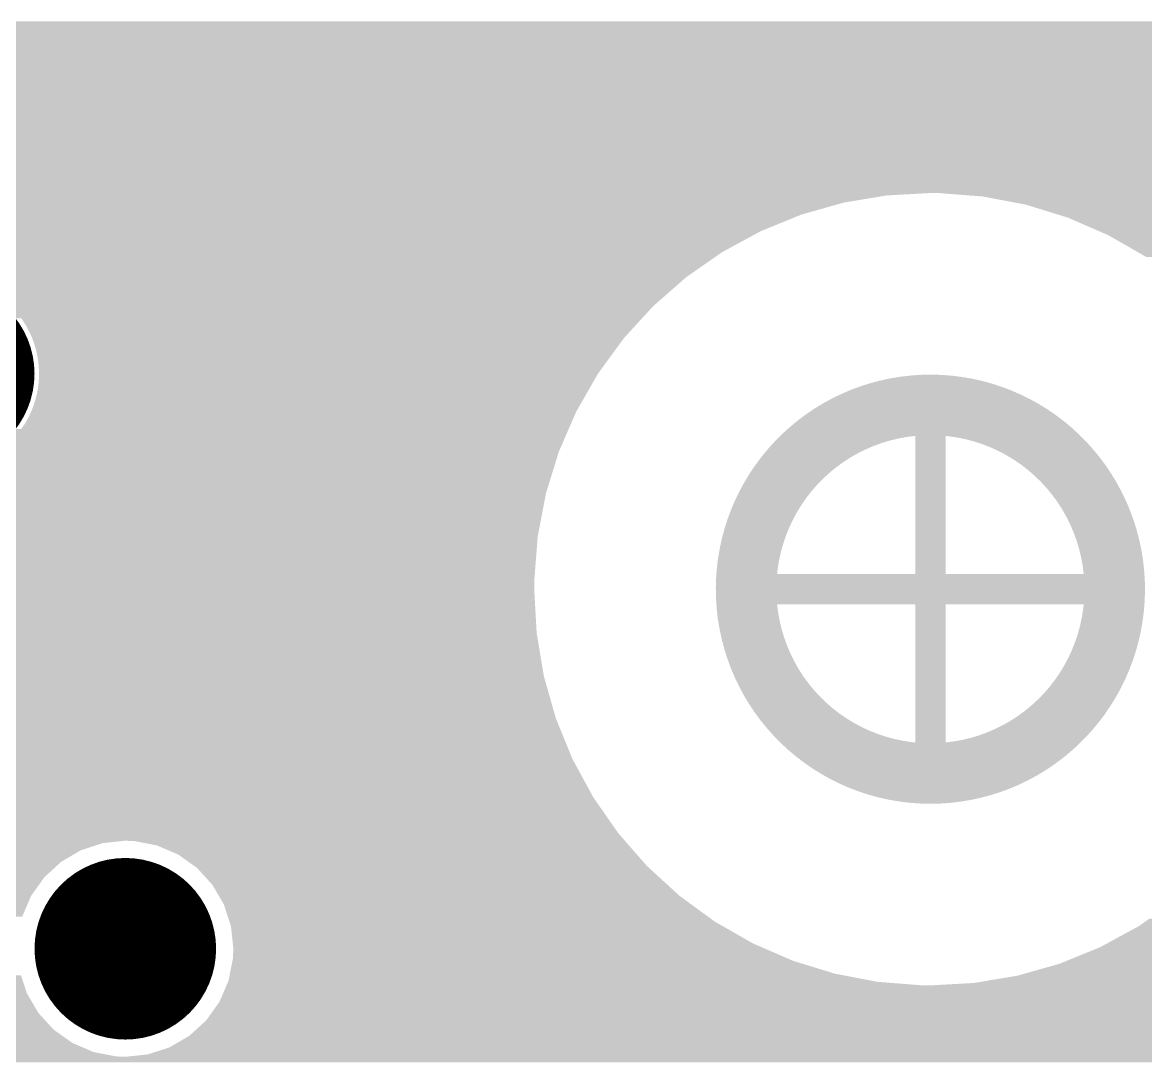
# Model space of a CAD drawing. Extents: x 295 to 953, y 10 to 290.
# Drawn here: x 517.45 to 525.23, y 226.46 to 233.64 of the extents above; entities that cross this region are included whole.
import ezdxf

# ---------------------------------------------------------------- set-up
doc = ezdxf.new("R2010")
doc.units = 0
doc.header["$LTSCALE"] = 5
doc.header["$MEASUREMENT"] = 0
doc.layers.get('0').update_dxf_attribs({"linetype": 'CONTINUOUS', "lineweight": 25})

msp = doc.modelspace()

# ---------------------------------------------------------------- linework, layer by layer
at = {"const_width": 0.6286}
for points in [[(516.5921, 231.2073, 1), (517.2207, 231.2073, 1)], [(517.8494, 227.2258, 1), (518.478, 227.2258, 1)]]:
    msp.add_lwpolyline(points, format="xyb", close=True, dxfattribs=at)
for points in [[(507.5731, 233.6318), (507.5731, 233.6464), (611.5281, 233.6318), (611.5135, 233.6464)], [(507.5731, 233.6151), (507.5731, 233.6318), (529.2467, 233.6151), (529.404, 233.6318)], [(507.5731, 233.5657), (507.5731, 233.6151), (529.0965, 233.5657), (529.2467, 233.6151)], [(507.5731, 233.4858), (507.5731, 233.5657), (528.96, 233.4858), (529.0965, 233.5657)], [(507.5731, 233.379), (507.5731, 233.4858), (528.8433, 233.379), (528.96, 233.4858)], [(507.5731, 233.25), (507.5731, 233.379), (528.7517, 233.25), (528.8433, 233.379)], [(507.5731, 233.1047), (507.5731, 233.25), (528.6893, 233.1047), (528.7517, 233.25)], [(507.5731, 232.9496), (507.5731, 233.1047), (528.6588, 232.9496), (528.6893, 233.1047)], [(507.5731, 232.8837), (507.5731, 232.9496), (528.6559, 232.8837), (528.6588, 232.9496)], [(507.5731, 232.7264), (507.5731, 232.8837), (528.6726, 232.7264), (528.6559, 232.8837)], [(507.5731, 232.6783), (507.5731, 232.7264), (528.6884, 232.6783), (528.6726, 232.7264)], [(507.5664, 232.5762), (507.5731, 232.6783), (528.722, 232.5762), (528.6884, 232.6783)], [(507.5587, 232.4583), (507.5664, 232.5762), (528.791, 232.4583), (528.722, 232.5762)], [(508.8384, 232.4576), (508.7759, 232.4583), (523.7248, 232.4576), (523.7377, 232.4583)], [(509.0434, 232.4415), (508.8384, 232.4576), (523.4351, 232.4415), (523.7248, 232.4576)], [(509.1406, 232.4339), (509.0434, 232.4415), (523.3896, 232.4339), (523.4351, 232.4415)], [(509.3629, 232.3915), (509.1406, 232.4339), (523.1361, 232.3915), (523.3896, 232.4339)], [(523.8002, 232.4576), (523.7377, 232.4583), (528.7914, 232.4576), (528.791, 232.4583)], [(524.029, 232.4397), (523.8002, 232.4576), (528.8019, 232.4397), (528.7914, 232.4576)], [(524.1025, 232.4339), (524.029, 232.4397), (528.8072, 232.4339), (528.8019, 232.4397)], [(524.4002, 232.3771), (524.1025, 232.4339), (528.8592, 232.3771), (528.8072, 232.4339)], [(509.4384, 232.3771), (509.3629, 232.3915), (523.0853, 232.3771), (523.1361, 232.3915)], [(509.6599, 232.3088), (509.4384, 232.3771), (522.8444, 232.3088), (523.0853, 232.3771)], [(524.5755, 232.323), (524.4002, 232.3771), (528.9087, 232.323), (528.8592, 232.3771)], [(509.728, 232.2877), (509.6599, 232.3088), (522.7928, 232.2877), (522.8444, 232.3088)], [(509.943, 232.1943), (509.728, 232.2877), (522.5637, 232.1943), (522.7928, 232.2877)], [(524.6899, 232.2877), (524.5755, 232.323), (528.9584, 232.2877), (528.9087, 232.323)], [(524.8195, 232.2314), (524.6899, 232.2877), (529.0376, 232.2314), (528.9584, 232.2877)], [(510.0061, 232.167), (509.943, 232.1943), (522.5133, 232.167), (522.5637, 232.1943)], [(524.9632, 232.169), (524.8195, 232.2314), (529.1829, 232.169), (529.0376, 232.2314)], [(510.2108, 232.0497), (510.0061, 232.167), (522.2973, 232.0497), (522.5133, 232.167)], [(524.968, 232.167), (524.9632, 232.169), (529.1933, 232.167), (529.1829, 232.169)], [(525.0176, 232.1385), (524.968, 232.167), (529.3381, 232.1385), (529.1933, 232.167)], [(525.0227, 232.1356), (525.0176, 232.1385), (529.404, 232.1356), (529.3381, 232.1385)], [(525.047, 232.1217), (525.0227, 232.1356), (539.8154, 232.1217), (539.8306, 232.1356)], [(525.231, 232.0162), (525.047, 232.1217), (539.7405, 232.0162), (539.8154, 232.1217)], [(510.2691, 232.0162), (510.2108, 232.0497), (522.2493, 232.0162), (522.2973, 232.0497)], [(510.4604, 231.8765), (510.2691, 232.0162), (522.0485, 231.8765), (522.2493, 232.0162)], [(510.4729, 231.8674), (510.4604, 231.8765), (522.0381, 231.8674), (522.0485, 231.8765)], [(516.939, 231.8666), (516.9064, 231.8674), (522.0372, 231.8666), (522.0381, 231.8674)], [(516.9859, 231.8626), (516.939, 231.8666), (522.0327, 231.8626), (522.0372, 231.8666)], [(517.0323, 231.8552), (516.9859, 231.8626), (522.0243, 231.8552), (522.0327, 231.8626)], [(517.0781, 231.8446), (517.0323, 231.8552), (522.0121, 231.8446), (522.0243, 231.8552)], [(517.1231, 231.8308), (517.0781, 231.8446), (521.9963, 231.8308), (522.0121, 231.8446)], [(517.167, 231.8138), (517.1231, 231.8308), (521.9769, 231.8138), (521.9963, 231.8308)], [(517.2095, 231.7937), (517.167, 231.8138), (521.9539, 231.7937), (521.9769, 231.8138)], [(517.2505, 231.7706), (517.2095, 231.7937), (521.9275, 231.7706), (521.9539, 231.7937)], [(517.2219, 231.6769), (517.2897, 231.7446), (521.8204, 231.6769), (521.8978, 231.7446)], [(517.2897, 231.7446), (517.2505, 231.7706), (521.8978, 231.7446), (521.9275, 231.7706)], [(517.1705, 231.6254), (517.2219, 231.6769), (521.7733, 231.6254), (521.8204, 231.6769)], [(512.6221, 231.6076), (512.5316, 231.6254), (521.757, 231.6076), (521.7733, 231.6254)], [(512.6619, 231.5906), (512.6221, 231.6076), (521.7413, 231.5906), (521.757, 231.6076)], [(517.4541, 231.5757), (517.4438, 231.5906), (521.7277, 231.5757), (521.7413, 231.5906)], [(517.479, 231.5357), (517.4541, 231.5757), (521.6911, 231.5357), (521.7277, 231.5757)], [(517.5009, 231.4941), (517.479, 231.5357), (521.653, 231.4941), (521.6911, 231.5357)], [(517.5188, 231.4533), (517.5009, 231.4941), (521.6156, 231.4533), (521.653, 231.4941)], [(517.5198, 231.451), (517.5188, 231.4533), (521.614, 231.451), (521.6156, 231.4533)], [(517.5356, 231.4067), (517.5198, 231.451), (521.5816, 231.4067), (521.614, 231.451)], [(517.5482, 231.3614), (517.5356, 231.4067), (521.5485, 231.3614), (521.5816, 231.4067)], [(517.5576, 231.3153), (517.5482, 231.3614), (521.5148, 231.3153), (521.5485, 231.3614)], [(517.5636, 231.2687), (517.5576, 231.3153), (521.4808, 231.2687), (521.5148, 231.3153)], [(517.5663, 231.2218), (517.5636, 231.2687), (521.4465, 231.2218), (521.4808, 231.2687)], [(517.5617, 231.1278), (517.5657, 231.1747), (521.3906, 231.1278), (521.4174, 231.1747)], [(517.5657, 231.1747), (517.5662, 231.2085), (521.4174, 231.1747), (521.4368, 231.2085)], [(517.5662, 231.2085), (517.5663, 231.2218), (521.4368, 231.2085), (521.4465, 231.2218)], [(523.3882, 231.1593), (523.449, 231.1725), (524.0865, 231.1593), (524.0274, 231.1725)], [(523.449, 231.1725), (523.4571, 231.1743), (524.0274, 231.1725), (524.0172, 231.1743)], [(523.4571, 231.1743), (523.5188, 231.1846), (524.0172, 231.1743), (523.9579, 231.1846)], [(523.5188, 231.1846), (523.5267, 231.1859), (523.9579, 231.1846), (523.9472, 231.1859)], [(523.5267, 231.1859), (523.5892, 231.1934), (523.9472, 231.1859), (523.8879, 231.1934)], [(523.5892, 231.1934), (523.5968, 231.1943), (523.8879, 231.1934), (523.8762, 231.1943)], [(523.5968, 231.1943), (523.6606, 231.1989), (523.8762, 231.1943), (523.8175, 231.1989)], [(523.6606, 231.1989), (523.6672, 231.1993), (523.8175, 231.1989), (523.8019, 231.1993)], [(523.6672, 231.1993), (523.7365, 231.201), (523.8019, 231.1993), (523.747, 231.201)], [(523.7365, 231.201), (523.7377, 231.201), (523.747, 231.201), (523.7377, 231.201)], [(517.5544, 231.0814), (517.5617, 231.1278), (521.3639, 231.0814), (521.3906, 231.1278)], [(523.1785, 231.0915), (523.1866, 231.095), (524.2974, 231.0915), (524.2884, 231.095)], [(523.1866, 231.095), (523.2446, 231.1166), (524.2884, 231.095), (524.2315, 231.1166)], [(523.2446, 231.1166), (523.2527, 231.1196), (524.2315, 231.1166), (524.2221, 231.1196)], [(523.2527, 231.1196), (523.3118, 231.1384), (524.2221, 231.1196), (524.1643, 231.1384)], [(523.3118, 231.1384), (523.32, 231.1411), (524.1643, 231.1384), (524.1548, 231.1411)], [(523.32, 231.1411), (523.3799, 231.1571), (524.1548, 231.1411), (524.0963, 231.1571)], [(523.3799, 231.1571), (523.3882, 231.1593), (524.0963, 231.1571), (524.0865, 231.1593)], [(517.5299, 230.9906), (517.5438, 231.0355), (521.3119, 230.9906), (521.3377, 231.0355)], [(517.5438, 231.0355), (517.5544, 231.0814), (521.3377, 231.0355), (521.3639, 231.0814)], [(522.9962, 231.0027), (523.0504, 231.0322), (524.4789, 231.0027), (524.4255, 231.0322)], [(523.0504, 231.0322), (523.0582, 231.0365), (524.4255, 231.0322), (524.4169, 231.0365)], [(523.0582, 231.0365), (523.1138, 231.0634), (524.4169, 231.0365), (524.3622, 231.0634)], [(523.1138, 231.0634), (523.1217, 231.0673), (524.3622, 231.0634), (524.3533, 231.0673)], [(523.1217, 231.0673), (523.1785, 231.0915), (524.3533, 231.0673), (524.2974, 231.0915)], [(517.4928, 230.9042), (517.5123, 230.9455), (521.2681, 230.9042), (521.2861, 230.9455)], [(517.5123, 230.9455), (517.5129, 230.9467), (521.2861, 230.9455), (521.2868, 230.9467)], [(517.5129, 230.9467), (517.5299, 230.9906), (521.2868, 230.9467), (521.3119, 230.9906)], [(522.8774, 230.9266), (522.9285, 230.9611), (524.5977, 230.9266), (524.5473, 230.9611)], [(522.9285, 230.9611), (522.9359, 230.9661), (524.5473, 230.9611), (524.5392, 230.9661)], [(522.9359, 230.9661), (522.9886, 230.9981), (524.5392, 230.9661), (524.4872, 230.9981)], [(522.9886, 230.9981), (522.9962, 231.0027), (524.4872, 230.9981), (524.4789, 231.0027)], [(517.4438, 230.824), (517.4697, 230.8632), (521.2333, 230.824), (521.2503, 230.8632)], [(517.4697, 230.8632), (517.4928, 230.9042), (521.2503, 230.8632), (521.2681, 230.9042)], [(522.7664, 230.8395), (522.8139, 230.8786), (524.7088, 230.8395), (524.6618, 230.8786)], [(522.8139, 230.8786), (522.8209, 230.8843), (524.6618, 230.8786), (524.6543, 230.8843)], [(522.8209, 230.8843), (522.8702, 230.9212), (524.6543, 230.8843), (524.6056, 230.9212)], [(522.8702, 230.9212), (522.8774, 230.9266), (524.6056, 230.9212), (524.5977, 230.9266)], [(513.1388, 230.7891), (513.1457, 230.824), (521.2182, 230.7891), (521.2333, 230.824)], [(517.2897, 230.6699), (517.1705, 230.7891), (521.1663, 230.6699), (521.2182, 230.7891)], [(522.6987, 230.7767), (522.7077, 230.7857), (524.7769, 230.7767), (524.768, 230.7857)], [(522.7077, 230.7857), (522.7141, 230.7921), (524.768, 230.7857), (524.7611, 230.7921)], [(522.7141, 230.7921), (522.7597, 230.8334), (524.7611, 230.7921), (524.716, 230.8334)], [(522.7597, 230.8334), (522.7664, 230.8395), (524.716, 230.8334), (524.7088, 230.8395)], [(522.6166, 230.6901), (522.6313, 230.7063), (523.3058, 230.6901), (523.3434, 230.7063)], [(522.6313, 230.7063), (522.6501, 230.7269), (523.3434, 230.7063), (523.3995, 230.7269)], [(522.6501, 230.7269), (522.6641, 230.7423), (523.3995, 230.7269), (523.4503, 230.7423)], [(522.6641, 230.7423), (522.6661, 230.7442), (523.4503, 230.7423), (523.4567, 230.7442)], [(522.6661, 230.7442), (522.6803, 230.7583), (523.4567, 230.7442), (523.5148, 230.7583)], [(522.6803, 230.7583), (522.6911, 230.7692), (523.5148, 230.7583), (523.5736, 230.7692)], [(522.6911, 230.7692), (522.6987, 230.7767), (523.5736, 230.7692), (523.633, 230.7767)], [(523.633, 229.8201), (523.633, 230.7767), (523.8425, 229.8201), (523.8425, 230.7767)], [(523.8726, 230.7733), (523.8425, 230.7767), (524.7803, 230.7733), (524.7769, 230.7767)], [(523.9317, 230.7641), (523.8726, 230.7733), (524.7894, 230.7641), (524.7803, 230.7733)], [(523.9901, 230.7516), (523.9317, 230.7641), (524.8018, 230.7516), (524.7894, 230.7641)], [(524.0478, 230.7358), (523.9901, 230.7516), (524.8175, 230.7358), (524.8018, 230.7516)], [(524.0486, 230.7356), (524.0478, 230.7358), (524.8177, 230.7356), (524.8175, 230.7358)], [(524.1045, 230.7168), (524.0486, 230.7356), (524.8346, 230.7168), (524.8177, 230.7356)], [(524.1601, 230.6947), (524.1045, 230.7168), (524.8545, 230.6947), (524.8346, 230.7168)], [(517.1932, 230.6128), (517.2349, 230.6347), (521.1484, 230.6128), (521.1552, 230.6347)], [(517.2349, 230.6347), (517.2748, 230.6596), (521.1552, 230.6347), (521.1629, 230.6596)], [(517.2748, 230.6596), (517.2862, 230.6674), (521.1629, 230.6596), (521.1653, 230.6674)], [(517.2862, 230.6674), (517.2897, 230.6699), (521.1653, 230.6674), (521.1663, 230.6699)], [(522.54, 230.5938), (522.5644, 230.6263), (523.1328, 230.5938), (523.183, 230.6263)], [(522.5644, 230.6263), (522.5715, 230.6358), (523.183, 230.6263), (523.1996, 230.6358)], [(522.5715, 230.6358), (522.5883, 230.656), (523.1996, 230.6358), (523.235, 230.656)], [(522.5883, 230.656), (522.6104, 230.6827), (523.235, 230.656), (523.2885, 230.6827)], [(522.6104, 230.6827), (522.6166, 230.6901), (523.2885, 230.6827), (523.3058, 230.6901)], [(524.185, 230.6831), (524.1601, 230.6947), (524.8649, 230.6831), (524.8545, 230.6947)], [(524.2143, 230.6695), (524.185, 230.6831), (524.8761, 230.6695), (524.8649, 230.6831)], [(524.267, 230.6413), (524.2143, 230.6695), (524.8992, 230.6413), (524.8761, 230.6695)], [(524.288, 230.6285), (524.267, 230.6413), (524.9096, 230.6285), (524.8992, 230.6413)], [(524.3181, 230.6102), (524.288, 230.6285), (524.9232, 230.6102), (524.9096, 230.6285)], [(513.0533, 230.5266), (513.0623, 230.5474), (521.1218, 230.5266), (521.1283, 230.5474)], [(516.9209, 230.5474), (516.9678, 230.5501), (521.1283, 230.5474), (521.1291, 230.5501)], [(516.9678, 230.5501), (517.0145, 230.5561), (521.1291, 230.5501), (521.1309, 230.5561)], [(517.0145, 230.5561), (517.0606, 230.5655), (521.1309, 230.5561), (521.1338, 230.5655)], [(517.0606, 230.5655), (517.1059, 230.5781), (521.1338, 230.5655), (521.1377, 230.5781)], [(517.1059, 230.5781), (517.1502, 230.5939), (521.1377, 230.5781), (521.1426, 230.5939)], [(517.1502, 230.5939), (517.1932, 230.6128), (521.1426, 230.5939), (521.1484, 230.6128)], [(522.4895, 230.521), (522.515, 230.5585), (523.0388, 230.521), (523.0846, 230.5585)], [(522.515, 230.5585), (522.5291, 230.5794), (523.0846, 230.5585), (523.1131, 230.5794)], [(522.5291, 230.5794), (522.54, 230.5938), (523.1131, 230.5794), (523.1328, 230.5938)], [(524.3673, 230.5763), (524.3181, 230.6102), (524.9484, 230.5763), (524.9232, 230.6102)], [(524.373, 230.5718), (524.3673, 230.5763), (524.9517, 230.5718), (524.9484, 230.5763)], [(524.4146, 230.5396), (524.373, 230.5718), (524.9733, 230.5396), (524.9517, 230.5718)], [(512.9617, 230.3977), (513.0533, 230.5266), (521.0821, 230.3977), (521.1218, 230.5266)], [(522.4526, 230.4608), (522.4644, 230.4801), (522.9755, 230.4608), (522.9943, 230.4801)], [(522.4644, 230.4801), (522.4892, 230.5206), (522.9943, 230.4801), (523.0383, 230.5206)], [(522.4892, 230.5206), (522.4895, 230.521), (523.0383, 230.5206), (523.0388, 230.521)], [(524.445, 230.5132), (524.4146, 230.5396), (524.991, 230.5132), (524.9733, 230.5396)], [(524.4597, 230.5004), (524.445, 230.5132), (524.9987, 230.5004), (524.991, 230.5132)], [(524.5026, 230.4587), (524.4597, 230.5004), (525.0239, 230.4587), (524.9987, 230.5004)], [(512.94, 230.3778), (512.9617, 230.3977), (521.0759, 230.3778), (521.0821, 230.3977)], [(522.3923, 230.3449), (522.4153, 230.3921), (522.8768, 230.3449), (522.9134, 230.3921)], [(522.4153, 230.3921), (522.4187, 230.3989), (522.9134, 230.3921), (522.9193, 230.3989)], [(522.4187, 230.3989), (522.4397, 230.4373), (522.9193, 230.3989), (522.9526, 230.4373)], [(522.4397, 230.4373), (522.4526, 230.4608), (522.9526, 230.4373), (522.9755, 230.4608)], [(524.508, 230.4528), (524.5026, 230.4587), (525.0275, 230.4528), (525.0239, 230.4587)], [(524.543, 230.4147), (524.508, 230.4528), (525.0481, 230.4147), (525.0275, 230.4528)], [(524.5627, 230.3907), (524.543, 230.4147), (525.061, 230.3907), (525.0481, 230.4147)], [(512.8451, 230.2909), (512.94, 230.3778), (521.0593, 230.2909), (521.0759, 230.3778)], [(522.3705, 230.2956), (522.3877, 230.3355), (522.8428, 230.2956), (522.8703, 230.3355)], [(522.3877, 230.3355), (522.3923, 230.3449), (522.8703, 230.3355), (522.8768, 230.3449)], [(524.581, 230.3685), (524.5627, 230.3907), (525.0717, 230.3685), (525.061, 230.3907)], [(524.6112, 230.3271), (524.581, 230.3685), (525.0916, 230.3271), (525.0717, 230.3685)], [(524.6162, 230.3202), (524.6112, 230.3271), (525.0946, 230.3202), (525.0916, 230.3271)], [(524.6488, 230.27), (524.6162, 230.3202), (525.1158, 230.27), (525.0946, 230.3202)], [(512.7086, 230.211), (512.8451, 230.2909), (521.0441, 230.211), (521.0593, 230.2909)], [(522.3349, 230.2046), (522.3499, 230.2446), (522.7904, 230.2046), (522.8117, 230.2446)], [(522.3499, 230.2446), (522.3598, 230.2707), (522.8117, 230.2446), (522.8277, 230.2707)], [(522.3598, 230.2707), (522.3705, 230.2956), (522.8277, 230.2707), (522.8428, 230.2956)], [(524.6532, 230.2621), (524.6488, 230.27), (525.1191, 230.2621), (525.1158, 230.27)], [(524.6784, 230.2181), (524.6532, 230.2621), (525.1354, 230.2181), (525.1191, 230.2621)], [(512.4011, 230.1449), (512.5584, 230.1616), (521.0315, 230.1449), (521.0347, 230.1616)], [(512.5584, 230.1616), (512.7086, 230.211), (521.0347, 230.1616), (521.0441, 230.211)], [(522.3133, 230.1376), (522.3308, 230.1918), (522.7583, 230.1376), (522.7835, 230.1918)], [(522.3308, 230.1918), (522.3349, 230.2046), (522.7835, 230.1918), (522.7904, 230.2046)], [(524.6895, 230.1959), (524.6784, 230.2181), (525.1436, 230.1959), (525.1354, 230.2181)], [(524.7051, 230.1646), (524.6895, 230.1959), (525.1535, 230.1646), (525.1436, 230.1959)], [(524.7206, 230.1286), (524.7051, 230.1646), (525.1648, 230.1286), (525.1535, 230.1646)], [(511.4917, 230.08), (511.4809, 230.1449), (521.0191, 230.08), (521.0315, 230.1449)], [(522.2948, 230.0694), (522.2983, 230.0821), (522.7319, 230.0694), (522.7362, 230.0821)], [(522.2983, 230.0821), (522.3133, 230.1375), (522.7362, 230.0821), (522.7582, 230.1375)], [(522.3133, 230.1375), (522.3133, 230.1376), (522.7582, 230.1375), (522.7583, 230.1376)], [(524.7288, 230.1097), (524.7206, 230.1286), (525.1698, 230.1097), (525.1648, 230.1286)], [(524.7468, 230.0604), (524.7288, 230.1097), (525.1828, 230.0604), (525.1698, 230.1097)], [(511.5021, 230.018), (511.4917, 230.08), (521.0142, 230.018), (521.0191, 230.08)], [(511.5154, 229.7778), (511.5021, 230.018), (520.9954, 229.7778), (521.0142, 230.018)], [(522.2797, 230.0004), (522.2851, 230.0254), (522.7104, 230.0004), (522.7172, 230.0254)], [(522.2851, 230.0254), (522.2948, 230.0694), (522.7172, 230.0254), (522.7319, 230.0694)], [(524.7493, 230.0535), (524.7468, 230.0604), (525.1843, 230.0535), (525.1828, 230.0604)], [(524.7667, 229.9963), (524.7493, 230.0535), (525.1965, 229.9963), (525.1843, 230.0535)], [(522.2651, 229.9092), (522.2678, 229.9309), (522.6889, 229.9092), (522.6935, 229.9309)], [(522.2678, 229.9309), (522.2741, 229.9677), (522.6935, 229.9309), (522.7014, 229.9677)], [(522.2741, 229.9677), (522.2797, 230.0004), (522.7014, 229.9677), (522.7104, 230.0004)], [(524.7679, 229.9914), (524.7667, 229.9963), (525.1976, 229.9914), (525.1965, 229.9963)], [(524.7808, 229.9382), (524.7679, 229.9914), (525.2063, 229.9382), (525.1976, 229.9914)], [(524.7838, 229.9217), (524.7808, 229.9382), (525.209, 229.9217), (525.2063, 229.9382)], [(522.2561, 229.8201), (522.2584, 229.8501), (522.6763, 229.8201), (522.6797, 229.8501)], [(522.2584, 229.8501), (522.2592, 229.8608), (522.6797, 229.8501), (522.6814, 229.8608)], [(522.2592, 229.8608), (522.2651, 229.9092), (522.6814, 229.8608), (522.6889, 229.9092)], [(524.7917, 229.8794), (524.7838, 229.9217), (525.214, 229.8794), (525.209, 229.9217)], [(524.7952, 229.8516), (524.7917, 229.8794), (525.2172, 229.8516), (525.214, 229.8794)], [(524.7992, 229.8201), (524.7952, 229.8516), (525.2193, 229.8201), (525.2172, 229.8516)], [(511.5189, 229.7153), (511.5154, 229.7778), (520.9947, 229.7153), (520.9954, 229.7778)], [(522.252, 229.7199), (522.2537, 229.7812), (525.2233, 229.7199), (525.222, 229.7812)], [(522.2537, 229.7812), (522.2539, 229.7904), (525.222, 229.7812), (525.2214, 229.7904)], [(522.2539, 229.7904), (522.2561, 229.8201), (525.2214, 229.7904), (525.2193, 229.8201)], [(511.5182, 229.6528), (511.5189, 229.7153), (520.9982, 229.6528), (520.9947, 229.7153)], [(522.2522, 229.7107), (522.252, 229.7199), (525.2234, 229.7107), (525.2233, 229.7199)], [(522.2535, 229.6493), (522.2522, 229.7107), (525.2218, 229.6493), (525.2234, 229.7107)], [(511.4994, 229.4126), (511.5182, 229.6528), (521.0115, 229.4126), (520.9982, 229.6528)], [(522.2541, 229.6401), (522.2535, 229.6493), (525.2215, 229.6401), (525.2218, 229.6493)], [(522.2562, 229.6105), (522.2541, 229.6401), (525.2193, 229.6105), (525.2215, 229.6401)], [(522.2583, 229.5789), (522.2562, 229.6105), (522.6803, 229.5789), (522.6763, 229.6105)], [(522.2615, 229.5512), (522.2583, 229.5789), (522.6838, 229.5512), (522.6803, 229.5789)], [(522.2664, 229.5088), (522.2615, 229.5512), (522.6917, 229.5088), (522.6838, 229.5512)], [(523.633, 228.6538), (523.633, 229.6105), (523.8425, 228.6538), (523.8425, 229.6105)], [(524.7866, 229.5214), (524.7941, 229.5698), (525.2104, 229.5214), (525.2163, 229.5698)], [(524.7941, 229.5698), (524.7958, 229.5804), (525.2163, 229.5698), (525.2171, 229.5804)], [(524.7958, 229.5804), (524.7992, 229.6105), (525.2171, 229.5804), (525.2193, 229.6105)], [(522.2692, 229.4924), (522.2664, 229.5088), (522.6947, 229.4924), (522.6917, 229.5088)], [(522.2779, 229.4392), (522.2692, 229.4924), (522.7076, 229.4392), (522.6947, 229.4924)], [(524.7651, 229.4301), (524.7741, 229.4629), (525.1958, 229.4301), (525.2014, 229.4629)], [(524.7741, 229.4629), (524.7819, 229.4997), (525.2014, 229.4629), (525.2077, 229.4997)], [(524.7819, 229.4997), (524.7866, 229.5214), (525.2077, 229.4997), (525.2104, 229.5214)], [(511.4945, 229.3506), (511.4994, 229.4126), (521.0219, 229.3506), (521.0115, 229.4126)], [(522.279, 229.4343), (522.2779, 229.4392), (522.7088, 229.4343), (522.7076, 229.4392)], [(522.2912, 229.3771), (522.279, 229.4343), (522.7262, 229.3771), (522.7088, 229.4343)], [(524.7436, 229.3612), (524.7583, 229.4052), (525.1806, 229.3612), (525.1903, 229.4052)], [(524.7583, 229.4052), (524.7651, 229.4301), (525.1903, 229.4052), (525.1958, 229.4301)], [(511.4493, 229.1136), (511.4945, 229.3506), (521.0615, 229.1136), (521.0219, 229.3506)], [(522.2927, 229.3702), (522.2912, 229.3771), (522.7287, 229.3702), (522.7262, 229.3771)], [(522.3057, 229.3209), (522.2927, 229.3702), (522.7467, 229.3209), (522.7287, 229.3702)], [(522.3107, 229.3019), (522.3057, 229.3209), (522.7549, 229.3019), (522.7467, 229.3209)], [(524.7172, 229.2931), (524.7393, 229.3485), (525.1622, 229.2931), (525.1772, 229.3485)], [(524.7393, 229.3485), (524.7436, 229.3612), (525.1772, 229.3485), (525.1806, 229.3612)], [(522.322, 229.266), (522.3107, 229.3019), (522.7704, 229.266), (522.7549, 229.3019)], [(522.3319, 229.2346), (522.322, 229.266), (522.786, 229.2346), (522.7704, 229.266)], [(522.3401, 229.2125), (522.3319, 229.2346), (522.7971, 229.2125), (522.786, 229.2346)], [(524.6638, 229.186), (524.6851, 229.2259), (525.1255, 229.186), (525.1405, 229.2259)], [(524.6851, 229.2259), (524.692, 229.2387), (525.1405, 229.2259), (525.1447, 229.2387)], [(524.692, 229.2387), (524.7172, 229.293), (525.1447, 229.2387), (525.1621, 229.293)], [(524.7172, 229.293), (524.7172, 229.2931), (525.1621, 229.293), (525.1622, 229.2931)], [(522.3563, 229.1684), (522.3401, 229.2125), (522.8222, 229.1684), (522.7971, 229.2125)], [(522.3597, 229.1606), (522.3563, 229.1684), (522.8267, 229.1606), (522.8222, 229.1684)], [(522.3809, 229.1104), (522.3597, 229.1606), (522.8592, 229.1104), (522.8267, 229.1606)], [(524.6326, 229.1349), (524.6478, 229.1599), (525.105, 229.1349), (525.1157, 229.1599)], [(524.6478, 229.1599), (524.6638, 229.186), (525.1157, 229.1599), (525.1255, 229.186)], [(511.4377, 229.0528), (511.4493, 229.1136), (521.0788, 229.0528), (521.0615, 229.1136)], [(522.3839, 229.1034), (522.3809, 229.1104), (522.8643, 229.1034), (522.8592, 229.1104)], [(522.4037, 229.0621), (522.3839, 229.1034), (522.8945, 229.0621), (522.8643, 229.1034)], [(524.5621, 229.0384), (524.5987, 229.0857), (525.0601, 229.0384), (525.0832, 229.0857)], [(524.5987, 229.0857), (524.6052, 229.0951), (525.0832, 229.0857), (525.0878, 229.0951)], [(524.6052, 229.0951), (524.6326, 229.1349), (525.0878, 229.0951), (525.105, 229.1349)], [(511.3665, 228.822), (511.4377, 229.0528), (521.1443, 228.822), (521.0788, 229.0528)], [(522.4145, 229.0398), (522.4037, 229.0621), (522.9128, 229.0398), (522.8945, 229.0621)], [(522.4274, 229.0159), (522.4145, 229.0398), (522.9324, 229.0159), (522.9128, 229.0398)], [(522.448, 228.9778), (522.4274, 229.0159), (522.9675, 228.9778), (522.9324, 229.0159)], [(524.5, 228.9698), (524.5229, 228.9933), (525.0229, 228.9698), (525.0358, 228.9933)], [(524.5229, 228.9933), (524.5562, 229.0316), (525.0358, 228.9933), (525.0568, 229.0316)], [(524.5562, 229.0316), (524.5621, 229.0384), (525.0568, 229.0316), (525.0601, 229.0384)], [(522.4516, 228.9719), (522.448, 228.9778), (522.9729, 228.9719), (522.9675, 228.9778)], [(522.4768, 228.9302), (522.4516, 228.9719), (523.0158, 228.9302), (522.9729, 228.9719)], [(522.4845, 228.9174), (522.4768, 228.9302), (523.0305, 228.9174), (523.0158, 228.9302)], [(522.5022, 228.8909), (522.4845, 228.9174), (523.0609, 228.8909), (523.0305, 228.9174)], [(524.4371, 228.91), (524.4812, 228.9505), (524.9863, 228.91), (525.011, 228.9505)], [(524.4812, 228.9505), (524.5, 228.9698), (525.011, 228.9505), (525.0229, 228.9698)], [(522.5238, 228.8587), (522.5022, 228.8909), (523.1025, 228.8587), (523.0609, 228.8909)], [(522.5271, 228.8543), (522.5238, 228.8587), (523.1082, 228.8543), (523.1025, 228.8587)], [(522.5523, 228.8204), (522.5271, 228.8543), (523.1574, 228.8204), (523.1082, 228.8543)], [(524.2925, 228.8043), (524.3426, 228.8368), (524.9111, 228.8043), (524.9355, 228.8368)], [(524.3426, 228.8368), (524.3624, 228.8512), (524.9355, 228.8368), (524.9463, 228.8512)], [(524.3624, 228.8512), (524.3909, 228.8721), (524.9463, 228.8512), (524.9605, 228.8721)], [(524.3909, 228.8721), (524.4366, 228.9096), (524.9605, 228.8721), (524.986, 228.9096)], [(524.4366, 228.9096), (524.4371, 228.91), (524.986, 228.9096), (524.9863, 228.91)], [(511.2519, 228.5413), (511.3483, 228.7631), (521.2587, 228.5413), (521.1683, 228.7631)], [(511.3483, 228.7631), (511.3665, 228.822), (521.1683, 228.7631), (521.1443, 228.822)], [(522.5658, 228.8021), (522.5523, 228.8204), (523.1875, 228.8021), (523.1574, 228.8204)], [(522.5763, 228.7893), (522.5658, 228.8021), (523.2085, 228.7893), (523.1875, 228.8021)], [(522.5994, 228.7611), (522.5763, 228.7893), (523.2612, 228.7611), (523.2085, 228.7893)], [(522.6105, 228.7474), (522.5994, 228.7611), (523.2905, 228.7474), (523.2612, 228.7611)], [(524.187, 228.7479), (524.2405, 228.7746), (524.8651, 228.7479), (524.8872, 228.7746)], [(524.2405, 228.7746), (524.2759, 228.7948), (524.8872, 228.7746), (524.9039, 228.7948)], [(524.2759, 228.7948), (524.2925, 228.8043), (524.9039, 228.7948), (524.9111, 228.8043)], [(522.621, 228.7359), (522.6105, 228.7474), (523.3154, 228.7359), (523.2905, 228.7474)], [(522.6409, 228.7137), (522.621, 228.7359), (523.371, 228.7137), (523.3154, 228.7359)], [(522.6578, 228.695), (522.6409, 228.7137), (523.4269, 228.695), (523.371, 228.7137)], [(522.658, 228.6947), (522.6578, 228.695), (523.4277, 228.6947), (523.4269, 228.695)], [(522.6736, 228.679), (522.658, 228.6947), (523.4853, 228.679), (523.4277, 228.6947)], [(523.9606, 228.6722), (524.0187, 228.6864), (524.7952, 228.6722), (524.8094, 228.6864)], [(524.0187, 228.6864), (524.0252, 228.6883), (524.8094, 228.6864), (524.8114, 228.6883)], [(524.0252, 228.6883), (524.076, 228.7037), (524.8114, 228.6883), (524.8254, 228.7037)], [(524.076, 228.7037), (524.1321, 228.7243), (524.8254, 228.7037), (524.8441, 228.7243)], [(524.1321, 228.7243), (524.1697, 228.7405), (524.8441, 228.7243), (524.8589, 228.7405)], [(524.1697, 228.7405), (524.187, 228.7479), (524.8589, 228.7405), (524.8651, 228.7479)], [(522.686, 228.6665), (522.6736, 228.679), (523.5438, 228.6665), (523.4853, 228.679)], [(522.6952, 228.6572), (522.686, 228.6665), (523.6029, 228.6572), (523.5438, 228.6665)], [(522.6986, 228.6538), (522.6952, 228.6572), (523.633, 228.6538), (523.6029, 228.6572)], [(522.7074, 228.6449), (522.6986, 228.6538), (524.7678, 228.6449), (524.7768, 228.6538)], [(522.7144, 228.6385), (522.7074, 228.6449), (524.7614, 228.6385), (524.7678, 228.6449)], [(522.7594, 228.5971), (522.7144, 228.6385), (524.7158, 228.5971), (524.7614, 228.6385)], [(523.8425, 228.6538), (523.9018, 228.6614), (524.7768, 228.6538), (524.7843, 228.6614)], [(523.9018, 228.6614), (523.9606, 228.6722), (524.7843, 228.6614), (524.7952, 228.6722)], [(511.2275, 228.4851), (511.2519, 228.5413), (521.2892, 228.4851), (521.2587, 228.5413)], [(522.7667, 228.5911), (522.7594, 228.5971), (524.7091, 228.5911), (524.7158, 228.5971)], [(522.8136, 228.5519), (522.7667, 228.5911), (524.6615, 228.5519), (524.7091, 228.5911)], [(522.8212, 228.5462), (522.8136, 228.5519), (524.6546, 228.5462), (524.6615, 228.5519)], [(522.8699, 228.5094), (522.8212, 228.5462), (524.6052, 228.5094), (524.6546, 228.5462)], [(511.1071, 228.2749), (511.2275, 228.4851), (521.4034, 228.2749), (521.2892, 228.4851)], [(522.8778, 228.504), (522.8699, 228.5094), (524.5981, 228.504), (524.6052, 228.5094)], [(522.9282, 228.4695), (522.8778, 228.504), (524.547, 228.4695), (524.5981, 228.504)], [(522.9363, 228.4645), (522.9282, 228.4695), (524.5396, 228.4645), (524.547, 228.4695)], [(522.9882, 228.4325), (522.9363, 228.4645), (524.4869, 228.4325), (524.5396, 228.4645)], [(522.9966, 228.4279), (522.9882, 228.4325), (524.4793, 228.4279), (524.4869, 228.4325)], [(523.05, 228.3983), (522.9966, 228.4279), (524.4251, 228.3983), (524.4793, 228.4279)], [(523.0586, 228.3941), (523.05, 228.3983), (524.4173, 228.3941), (524.4251, 228.3983)], [(523.1133, 228.3672), (523.0586, 228.3941), (524.3617, 228.3672), (524.4173, 228.3941)], [(523.1222, 228.3633), (523.1133, 228.3672), (524.3538, 228.3633), (524.3617, 228.3672)], [(523.178, 228.339), (523.1222, 228.3633), (524.2969, 228.339), (524.3538, 228.3633)], [(523.1871, 228.3356), (523.178, 228.339), (524.2889, 228.3356), (524.2969, 228.339)], [(523.244, 228.314), (523.1871, 228.3356), (524.2309, 228.314), (524.2889, 228.3356)], [(523.2534, 228.311), (523.244, 228.314), (524.2227, 228.311), (524.2309, 228.314)], [(523.3111, 228.2921), (523.2534, 228.311), (524.1637, 228.2921), (524.2227, 228.311)], [(510.9336, 228.0261), (511.0768, 228.2221), (521.5766, 228.0261), (521.4401, 228.2221)], [(511.0768, 228.2221), (511.1071, 228.2749), (521.4401, 228.2221), (521.4034, 228.2749)], [(523.3207, 228.2895), (523.3111, 228.2921), (524.1555, 228.2895), (524.1637, 228.2921)], [(523.3792, 228.2735), (523.3207, 228.2895), (524.0955, 228.2735), (524.1555, 228.2895)], [(523.389, 228.2713), (523.3792, 228.2735), (524.0873, 228.2713), (524.0955, 228.2735)], [(523.4481, 228.2581), (523.389, 228.2713), (524.0265, 228.2581), (524.0873, 228.2713)], [(523.4582, 228.2563), (523.4481, 228.2581), (524.0184, 228.2563), (524.0265, 228.2581)], [(523.5176, 228.246), (523.4582, 228.2563), (523.9567, 228.246), (524.0184, 228.2563)], [(523.5282, 228.2446), (523.5176, 228.246), (523.9488, 228.2446), (523.9567, 228.246)], [(523.5876, 228.2372), (523.5282, 228.2446), (523.8863, 228.2372), (523.9488, 228.2446)], [(523.5993, 228.2363), (523.5876, 228.2372), (523.8787, 228.2363), (523.8863, 228.2372)], [(523.658, 228.2317), (523.5993, 228.2363), (523.8149, 228.2317), (523.8787, 228.2363)], [(523.6736, 228.2313), (523.658, 228.2317), (523.8083, 228.2313), (523.8149, 228.2317)], [(523.7285, 228.2296), (523.6736, 228.2313), (523.739, 228.2296), (523.8083, 228.2313)], [(523.7377, 228.2296), (523.7285, 228.2296), (523.7377, 228.2296), (523.739, 228.2296)], [(510.898, 227.9773), (510.9336, 228.0261), (521.6193, 227.9773), (521.5766, 228.0261)], [(510.7612, 227.8279), (510.8344, 227.9078), (517.7197, 227.8279), (517.8562, 227.9078)], [(510.8344, 227.9078), (510.8796, 227.9572), (517.8562, 227.9078), (518.0064, 227.9572)], [(510.8796, 227.9572), (510.8949, 227.9739), (518.0064, 227.9572), (518.1637, 227.9739)], [(510.8949, 227.9739), (510.898, 227.9773), (521.6222, 227.9739), (521.6193, 227.9773)], [(518.2296, 227.971), (518.1637, 227.9739), (521.6247, 227.971), (521.6222, 227.9739)], [(518.3848, 227.9405), (518.2296, 227.971), (521.6514, 227.9405), (521.6247, 227.971)], [(518.5301, 227.8781), (518.3848, 227.9405), (521.706, 227.8781), (521.6514, 227.9405)], [(510.6932, 227.7537), (510.7612, 227.8279), (517.6387, 227.7537), (517.7197, 227.8279)], [(518.6429, 227.7979), (518.5301, 227.8781), (521.7762, 227.7979), (521.706, 227.8781)], [(510.656, 227.7211), (510.6932, 227.7537), (517.6031, 227.7211), (517.6387, 227.7537)], [(518.659, 227.7865), (518.6429, 227.7979), (521.7887, 227.7865), (521.7762, 227.7979)], [(518.7658, 227.6698), (518.659, 227.7865), (521.916, 227.6698), (521.7887, 227.7865)], [(510.5086, 227.5922), (510.656, 227.7211), (517.5115, 227.5922), (517.6031, 227.7211)], [(518.8107, 227.5932), (518.7658, 227.6698), (521.9997, 227.5932), (521.916, 227.6698)], [(518.8457, 227.5333), (518.8107, 227.5932), (522.0816, 227.5333), (521.9997, 227.5932)], [(510.3111, 227.4469), (510.4651, 227.5541), (517.449, 227.4469), (517.4951, 227.5541)], [(510.4651, 227.5541), (510.5086, 227.5922), (517.4951, 227.5541), (517.5115, 227.5922)], [(518.8848, 227.4143), (518.8457, 227.5333), (522.2445, 227.4143), (522.0816, 227.5333)], [(518.8951, 227.3831), (518.8848, 227.4143), (522.299, 227.3831), (522.2445, 227.4143)], [(518.9078, 227.2636), (518.8951, 227.3831), (522.5075, 227.2636), (522.299, 227.3831)], [(525.1125, 227.3453), (525.1782, 227.3809), (556.0289, 227.3453), (556.0337, 227.3809)], [(525.1782, 227.3809), (525.2537, 227.4335), (556.0337, 227.3809), (556.0407, 227.4335)], [(524.9908, 227.2792), (525.0818, 227.3286), (529.0965, 227.2792), (529.2467, 227.3286)], [(525.0818, 227.3286), (525.1125, 227.3453), (529.2467, 227.3286), (529.404, 227.3453)], [(518.9118, 227.2258), (518.9078, 227.2636), (522.5945, 227.2258), (522.5075, 227.2636)], [(518.9089, 227.1599), (518.9118, 227.2258), (522.7462, 227.1599), (522.5945, 227.2258)], [(524.8211, 227.1993), (524.9118, 227.2362), (528.96, 227.1993), (529.0231, 227.2362)], [(524.9118, 227.2362), (524.9908, 227.2792), (529.0231, 227.2362), (529.0965, 227.2792)], [(518.888, 227.0535), (518.9055, 227.1428), (523.0753, 227.0535), (522.7856, 227.1428)], [(518.9055, 227.1428), (518.9089, 227.1599), (522.7856, 227.1428), (522.7462, 227.1599)], [(524.631, 227.1218), (524.8211, 227.1993), (528.8754, 227.1218), (528.96, 227.1993)], [(518.8784, 227.0048), (518.888, 227.0535), (523.3304, 227.0048), (523.0753, 227.0535)], [(524.3394, 227.0391), (524.5276, 227.0925), (528.8054, 227.0391), (528.8433, 227.0925)], [(524.5276, 227.0925), (524.631, 227.1218), (528.8433, 227.0925), (528.8754, 227.1218)], [(515.2251, 226.9183), (515.1532, 227.0412), (517.4817, 226.9183), (517.4413, 227.0412)], [(518.8607, 226.9635), (518.8644, 226.9723), (528.7517, 226.9635), (528.7579, 226.9723)], [(518.8644, 226.9723), (518.8647, 226.973), (523.7377, 226.9723), (523.6752, 226.973)], [(518.8647, 226.973), (518.8749, 226.9966), (523.6752, 226.973), (523.373, 226.9966)], [(518.8749, 226.9966), (518.8784, 227.0048), (523.373, 226.9966), (523.3304, 227.0048)], [(523.7377, 226.9723), (524.0404, 226.989), (528.7579, 226.9723), (528.7698, 226.989)], [(524.0404, 226.989), (524.3394, 227.0391), (528.7698, 226.989), (528.8054, 227.0391)], [(515.233, 226.9047), (515.2251, 226.9183), (517.4897, 226.9047), (517.4817, 226.9183)], [(515.2734, 226.7818), (515.233, 226.9047), (517.5616, 226.7818), (517.4897, 226.9047)], [(518.816, 226.8595), (518.8607, 226.9635), (528.707, 226.8595), (528.7517, 226.9635)], [(518.7244, 226.7305), (518.7867, 226.8182), (528.672, 226.7305), (528.6893, 226.8182)], [(518.7867, 226.8182), (518.816, 226.8595), (528.6893, 226.8182), (528.707, 226.8595)], [(515.2824, 226.7544), (515.2734, 226.7818), (517.5867, 226.7544), (517.5616, 226.7818)], [(515.2919, 226.6652), (515.2824, 226.7544), (517.6684, 226.6652), (517.5867, 226.7544)], [(515.2992, 226.5972), (515.2919, 226.6652), (517.7641, 226.5972), (517.6684, 226.6652)], [(518.6077, 226.6237), (518.6507, 226.6631), (528.6571, 226.6237), (528.6588, 226.6631)], [(518.6507, 226.6631), (518.7244, 226.7305), (528.6588, 226.6631), (528.672, 226.7305)], [(515.2981, 226.5736), (515.2992, 226.5972), (517.7973, 226.5736), (517.7641, 226.5972)], [(518.4712, 226.5439), (518.5623, 226.5972), (528.6615, 226.5439), (528.6559, 226.5972)], [(518.5623, 226.5972), (518.6077, 226.6237), (528.6559, 226.5972), (528.6571, 226.6237)], [(515.2863, 226.4806), (515.2923, 226.5111), (518.0978, 226.4806), (517.9426, 226.5111)], [(515.2923, 226.5111), (515.2963, 226.5313), (517.9426, 226.5111), (517.8958, 226.5313)], [(515.2963, 226.5313), (515.2981, 226.5736), (517.8958, 226.5313), (517.7973, 226.5736)], [(518.321, 226.4945), (518.4712, 226.5439), (528.6668, 226.4945), (528.6615, 226.5439)], [(515.2783, 226.4399), (515.2857, 226.4777), (528.6726, 226.4399), (528.6686, 226.4777)], [(515.2857, 226.4777), (515.2863, 226.4806), (518.1637, 226.4777), (518.0978, 226.4806)], [(518.1637, 226.4777), (518.321, 226.4945), (528.6686, 226.4777), (528.6668, 226.4945)]]:
    msp.add_solid(points)

doc.saveas('drawing.dxf')
